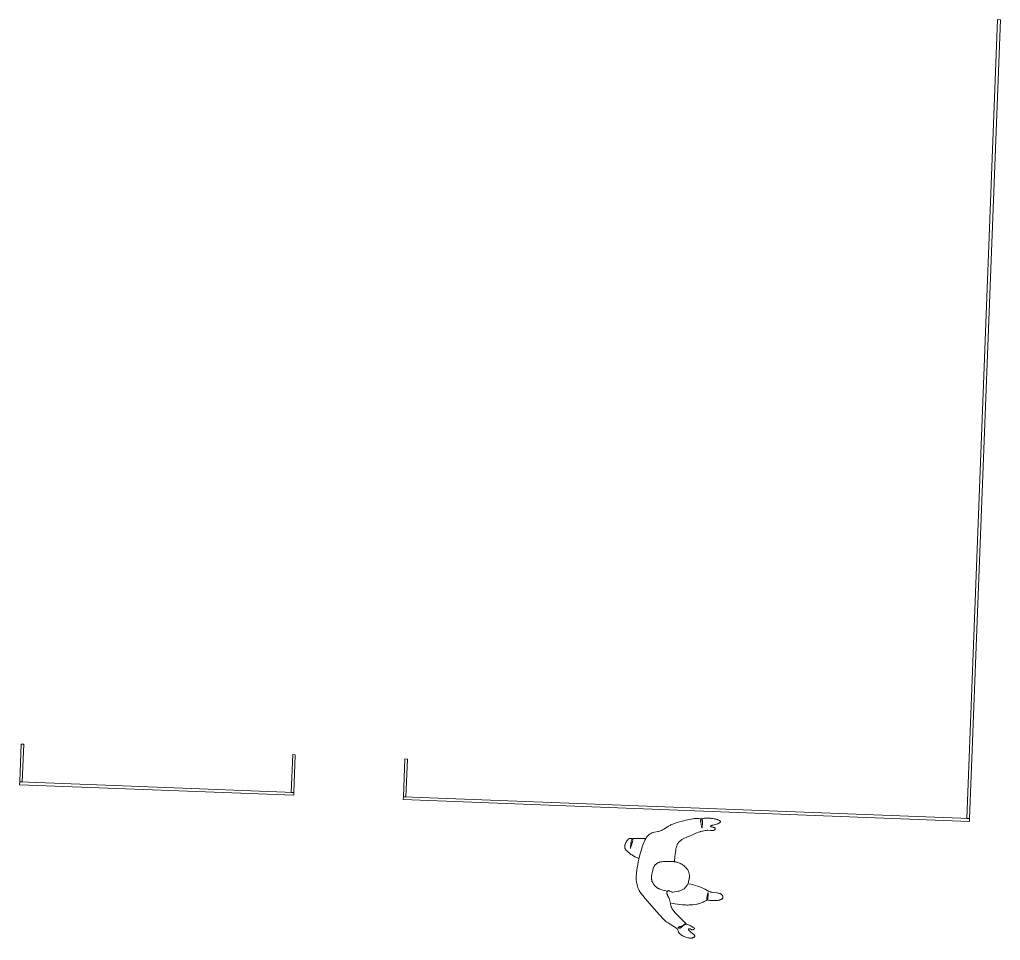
# Model space of a CAD drawing. Header units: millimetres. Extents: x 32078 to 83548, y -4690 to 56252.
# Drawn here: x 56963 to 63887, y 24609 to 31111 of the extents above; entities that cross this region are included whole.
import ezdxf

# ---------------------------------------------------------------- set-up
doc = ezdxf.new("R2010")
doc.units = ezdxf.units.MM
doc.header["$MEASUREMENT"] = 0
doc.layers.add('PRES-PEOP', color=42, linetype='Continuous', lineweight=0)
doc.layers.add('WALL-LNIG', color=1, linetype='Continuous', lineweight=0)

# ---------------------------------------------------------------- blocks, each defined once
blk = doc.blocks.new('MAN13_2')
at = {"color": 0, "linetype": 'ByBlock', "lineweight": -2, "flags": 128}
for points in [[(1.8, 0.289), (1.818, 0.411), (1.83, 0.518), (1.846, 0.705), (1.852, 0.846), (1.856, 1.055), (1.855, 1.265), (1.851, 1.367), (1.845, 1.457), (1.837, 1.535), (1.818, 1.671), (1.801, 1.773), (1.772, 1.926), (1.739, 2.079), (1.728, 2.125), (1.715, 2.167), (1.687, 2.247), (1.658, 2.316), (1.63, 2.375), (1.604, 2.426), (1.556, 2.512), (1.517, 2.574), (1.488, 2.618), (1.445, 2.681), (1.402, 2.74), (1.392, 2.751), (1.381, 2.761), (1.368, 2.77), (1.355, 2.777), (1.341, 2.784), (1.311, 2.794), (1.281, 2.802), (1.25, 2.807), (1.22, 2.81), (1.161, 2.813), (1.108, 2.813), (1.063, 2.812), (1.025, 2.81), (0.993, 2.808), (0.967, 2.806), (0.946, 2.804), (0.928, 2.803), (0.914, 2.802), (0.893, 2.801), (0.879, 2.8), (0.87, 2.8), (0.86, 2.801), (0.854, 2.802), (0.852, 2.803), (0.854, 2.803), (0.858, 2.802), (0.865, 2.8), (0.873, 2.798), (0.883, 2.796), (0.894, 2.793), (0.906, 2.791), (0.919, 2.787), (0.947, 2.781), (0.976, 2.775), (1.006, 2.769), (1.035, 2.764), (1.093, 2.755), (1.144, 2.749), (1.189, 2.746), (1.226, 2.745), (1.257, 2.747), (1.283, 2.75), (1.304, 2.753), (1.321, 2.758), (1.334, 2.763), (1.345, 2.768), (1.362, 2.779), (1.372, 2.789), (1.378, 2.797), (1.385, 2.811), (1.389, 2.827), (1.395, 2.868), (1.399, 2.905), (1.404, 2.969), (1.406, 3.017), (1.407, 3.053), (1.406, 3.107), (1.404, 3.133), (1.402, 3.16), (1.388, 3.319), (1.382, 3.379), (1.376, 3.431), (1.369, 3.476), (1.362, 3.516), (1.346, 3.585), (1.33, 3.636), (1.316, 3.675), (1.304, 3.704), (1.284, 3.746), (1.26, 3.789), (1.255, 3.797), (1.249, 3.804), (1.243, 3.811), (1.237, 3.817), (1.224, 3.828), (1.21, 3.837), (1.196, 3.844), (1.183, 3.849), (1.169, 3.854), (1.157, 3.857), (1.145, 3.86), (1.122, 3.863), (1.101, 3.863), (1.084, 3.863), (1.069, 3.861), (1.056, 3.859), (1.045, 3.856), (1.026, 3.851), (1.013, 3.845), (1.004, 3.84), (0.992, 3.832), (0.981, 3.823), (0.964, 3.806), (0.949, 3.789), (0.937, 3.774), (0.926, 3.761), (0.917, 3.749), (0.91, 3.737), (0.898, 3.717), (0.89, 3.702), (0.884, 3.69), (0.876, 3.672), (0.87, 3.653), (0.856, 3.602), (0.847, 3.554), (0.84, 3.509), (0.831, 3.424), (0.82, 3.126), (0.815, 3.052), (0.808, 2.998), (0.801, 2.958), (0.786, 2.898), (0.767, 2.84), (0.752, 2.803), (0.737, 2.77), (0.683, 2.658), (0.657, 2.602), (0.645, 2.573), (0.634, 2.544), (0.586, 2.415), (0.55, 2.318), (0.524, 2.245), (0.506, 2.189), (0.481, 2.106), (0.46, 2.021), (0.424, 1.853), (0.401, 1.727), (0.37, 1.537), (0.344, 1.346)], [(0.979, -0.122), (0.97, -0.189), (0.951, -0.306), (0.934, -0.393), (0.92, -0.458), (0.896, -0.556), (0.882, -0.605), (0.867, -0.654), (0.852, -0.697), (0.836, -0.737), (0.819, -0.773), (0.801, -0.806), (0.783, -0.836), (0.746, -0.891), (0.711, -0.937), (0.678, -0.975), (0.647, -1.007), (0.618, -1.034), (0.566, -1.079), (0.525, -1.11), (0.461, -1.153), (0.394, -1.192), (0.354, -1.212), (0.315, -1.227), (0.278, -1.239), (0.243, -1.248), (0.21, -1.255), (0.147, -1.264), (0.091, -1.268), (0.041, -1.269), (-0.002, -1.268), (-0.078, -1.262), (-0.135, -1.256), (-0.22, -1.244), (-0.303, -1.23), (-0.451, -1.207), (-0.506, -1.197), (-0.553, -1.188), (-0.594, -1.177), (-0.63, -1.166), (-0.661, -1.155), (-0.687, -1.144), (-0.71, -1.133), (-0.75, -1.111), (-0.779, -1.092), (-0.801, -1.076), (-0.832, -1.049), (-0.863, -1.018), (-0.902, -0.973), (-0.933, -0.93), (-0.959, -0.89), (-0.981, -0.851), (-0.999, -0.815), (-1.013, -0.781), (-1.036, -0.716), (-1.052, -0.658), (-1.063, -0.608), (-1.078, -0.518), (-1.109, -0.247), (-1.12, -0.161), (-1.127, -0.085), (-1.133, -0.019), (-1.136, 0.04), (-1.139, 0.142), (-1.137, 0.219), (-1.134, 0.277), (-1.124, 0.364), (-1.117, 0.407), (-1.109, 0.451), (-1.097, 0.506), (-1.083, 0.556), (-1.054, 0.648), (-1.024, 0.726), (-0.994, 0.791), (-0.964, 0.848), (-0.935, 0.896), (-0.908, 0.937), (-0.856, 1.008), (-0.814, 1.06), (-0.779, 1.098), (-0.724, 1.154), (-0.664, 1.209), (-0.622, 1.243), (-0.582, 1.271), (-0.543, 1.295), (-0.506, 1.315), (-0.471, 1.331), (-0.437, 1.345), (-0.373, 1.366), (-0.315, 1.38), (-0.265, 1.389), (-0.221, 1.395), (-0.143, 1.4), (-0.086, 1.4), (-0.043, 1.398), (0.021, 1.393), (0.083, 1.384), (0.166, 1.369), (0.239, 1.353), (0.302, 1.336), (0.356, 1.319), (0.404, 1.301), (0.445, 1.283), (0.48, 1.266), (0.511, 1.249), (0.564, 1.216), (0.603, 1.188), (0.632, 1.165), (0.675, 1.127), (0.717, 1.085), (0.757, 1.039), (0.79, 0.996), (0.818, 0.955), (0.841, 0.916), (0.861, 0.88), (0.893, 0.81), (0.916, 0.749), (0.933, 0.695), (0.957, 0.6), (1.016, 0.313), (1.018, 0.301), (1.019, 0.29), (1.019, 0.278), (1.016, 0.255), (1.011, 0.233), (1.005, 0.211), (0.99, 0.171), (0.962, 0.099), (0.953, 0.073), (0.946, 0.051), (0.942, 0.033), (0.94, 0.017), (0.94, 0.004), (0.94, -0.008), (0.942, -0.017), (0.944, -0.025), (0.95, -0.038), (0.956, -0.048), (0.961, -0.054), (0.971, -0.064), (0.983, -0.072), (1, -0.081), (1.016, -0.088), (1.031, -0.094), (1.046, -0.098), (1.061, -0.1), (1.089, -0.102), (1.116, -0.1), (1.14, -0.095), (1.164, -0.089), (1.185, -0.081), (1.206, -0.073), (1.244, -0.053), (1.277, -0.034), (1.393, 0.04), (1.422, 0.058), (1.464, 0.082), (1.486, 0.093), (1.507, 0.102), (1.559, 0.122), (1.658, 0.155), (1.836, 0.208), (1.967, 0.251), (2.063, 0.288), (2.133, 0.32), (2.183, 0.347), (2.219, 0.37), (2.272, 0.408), (2.321, 0.451), (2.384, 0.514), (2.437, 0.57), (2.526, 0.67), (2.785, 0.974), (2.96, 1.178), (3.135, 1.381), (3.141, 1.387), (3.147, 1.392), (3.16, 1.398), (3.172, 1.4), (3.184, 1.398), (3.195, 1.392), (3.207, 1.383), (3.218, 1.373), (3.229, 1.36), (3.239, 1.346), (3.249, 1.331), (3.269, 1.298), (3.288, 1.263), (3.305, 1.227), (3.337, 1.157), (3.365, 1.094), (3.388, 1.042), (3.407, 0.999), (3.424, 0.965), (3.438, 0.939), (3.45, 0.92), (3.46, 0.906), (3.468, 0.896), (3.475, 0.89), (3.481, 0.886), (3.486, 0.884), (3.495, 0.884), (3.501, 0.886), (3.505, 0.89), (3.511, 0.899), (3.517, 0.911), (3.523, 0.929), (3.525, 0.946), (3.526, 0.962), (3.524, 0.978), (3.52, 0.992), (3.515, 1.007), (3.509, 1.021), (3.493, 1.047), (3.475, 1.072), (3.455, 1.095), (3.435, 1.116), (3.393, 1.156), (3.316, 1.225), (3.289, 1.251), (3.266, 1.274), (3.248, 1.294), (3.234, 1.311), (3.222, 1.327), (3.206, 1.355), (3.198, 1.376), (3.193, 1.391), (3.19, 1.416), (3.19, 1.428), (3.192, 1.44), (3.199, 1.476), (3.217, 1.545), (3.236, 1.605), (3.255, 1.658), (3.274, 1.704), (3.31, 1.786), (3.34, 1.847), (3.389, 1.939), (3.442, 2.031), (3.444, 2.035), (3.447, 2.037), (3.45, 2.039), (3.452, 2.041), (3.455, 2.042), (3.458, 2.042), (3.46, 2.042), (3.463, 2.042), (3.466, 2.042), (3.471, 2.04), (3.477, 2.037), (3.482, 2.034), (3.487, 2.031), (3.491, 2.027), (3.496, 2.023), (3.504, 2.015), (3.511, 2.008), (3.523, 1.994), (3.532, 1.984), (3.538, 1.976), (3.542, 1.97), (3.549, 1.963), (3.551, 1.959), (3.554, 1.956), (3.56, 1.948), (3.564, 1.94), (3.567, 1.932), (3.569, 1.923), (3.57, 1.915), (3.57, 1.906), (3.569, 1.889), (3.566, 1.873), (3.562, 1.857), (3.558, 1.841), (3.547, 1.812), (3.527, 1.76), (3.52, 1.741), (3.514, 1.725), (3.51, 1.712), (3.508, 1.7), (3.506, 1.69), (3.504, 1.674), (3.505, 1.662), (3.506, 1.654), (3.511, 1.643), (3.513, 1.638), (3.517, 1.633), (3.529, 1.622), (3.542, 1.616), (3.554, 1.614), (3.568, 1.616), (3.581, 1.622), (3.594, 1.63), (3.608, 1.64), (3.621, 1.652), (3.634, 1.666), (3.661, 1.697), (3.687, 1.73), (3.712, 1.764), (3.759, 1.833), (3.802, 1.896), (3.839, 1.948), (3.871, 1.991), (3.899, 2.025), (3.922, 2.051), (3.943, 2.07), (3.96, 2.083), (3.975, 2.092), (3.987, 2.098), (3.998, 2.101), (4.007, 2.103), (4.023, 2.102), (4.034, 2.098), (4.042, 2.093), (4.054, 2.082), (4.065, 2.068), (4.084, 2.039), (4.099, 2.014), (4.112, 1.992), (4.122, 1.972), (4.13, 1.955), (4.137, 1.939), (4.147, 1.913), (4.154, 1.892), (4.158, 1.877), (4.162, 1.855), (4.163, 1.843), (4.164, 1.832), (4.165, 1.782), (4.165, 1.736), (4.162, 1.692), (4.153, 1.609), (4.141, 1.536), (4.126, 1.472), (4.109, 1.416), (4.093, 1.367), (4.059, 1.281), (4.029, 1.217), (4.003, 1.168), (3.962, 1.096), (3.915, 1.023), (3.907, 1.012), (3.898, 1.001), (3.88, 0.983), (3.863, 0.968), (3.845, 0.956), (3.828, 0.946), (3.812, 0.937), (3.78, 0.922), (3.724, 0.9), (3.682, 0.884), (3.653, 0.87), (3.632, 0.858), (3.617, 0.848), (3.607, 0.84), (3.592, 0.826), (3.579, 0.811), (3.535, 0.751), (3.497, 0.693), (3.43, 0.579), (3.218, 0.161), (3.161, 0.058), (3.116, -0.016), (3.079, -0.071), (3.021, -0.149), (2.957, -0.222), (2.468, -0.73), (1.972, -1.234), (1.61, -1.596), (1.426, -1.775), (1.24, -1.952), (1.221, -1.97), (1.183, -2), (1.148, -2.025), (1.117, -2.045), (1.089, -2.062), (1.038, -2.089), (0.999, -2.109), (0.94, -2.136), (0.879, -2.163), (0.799, -2.197), (0.728, -2.224), (0.667, -2.246), (0.612, -2.263), (0.517, -2.291), (0.445, -2.308), (0.391, -2.319), (0.309, -2.331), (0.227, -2.339), (0.083, -2.346), (-0.043, -2.348), (-0.154, -2.346), (-0.348, -2.338), (-0.495, -2.327), (-0.714, -2.306), (-0.934, -2.28), (-1.112, -2.256), (-1.419, -2.207), (-1.647, -2.163), (-1.818, -2.126), (-2.074, -2.063), (-2.33, -1.99), (-2.419, -1.961), (-2.495, -1.932), (-2.561, -1.904), (-2.616, -1.876), (-2.664, -1.851), (-2.705, -1.826), (-2.739, -1.803), (-2.798, -1.76), (-2.84, -1.725), (-2.87, -1.697), (-2.913, -1.652), (-2.954, -1.603), (-2.986, -1.559), (-3.011, -1.516), (-3.033, -1.475), (-3.051, -1.435), (-3.079, -1.359), (-3.101, -1.291), (-3.167, -1.052), (-3.185, -0.993), (-3.201, -0.95), (-3.228, -0.887), (-3.26, -0.827), (-3.316, -0.739), (-3.367, -0.664), (-3.556, -0.403), (-3.602, -0.337), (-3.666, -0.235), (-3.697, -0.183), (-3.725, -0.13), (-3.769, -0.041), (-3.843, 0.116), (-3.895, 0.235), (-3.968, 0.416), (-4.037, 0.6), (-4.068, 0.69), (-4.118, 0.847), (-4.152, 0.966), (-4.248, 1.323), (-4.257, 1.359), (-4.271, 1.427), (-4.28, 1.489), (-4.287, 1.543), (-4.294, 1.639), (-4.297, 1.71), (-4.298, 1.761), (-4.299, 1.836), (-4.298, 1.872), (-4.298, 1.906), (-4.296, 1.923), (-4.29, 1.937), (-4.282, 1.95), (-4.272, 1.962), (-4.259, 1.972), (-4.245, 1.98), (-4.23, 1.988), (-4.214, 1.995), (-4.179, 2.006), (-4.142, 2.014), (-4.105, 2.02), (-4.069, 2.024), (-3.998, 2.029), (-3.936, 2.03), (-3.882, 2.03), (-3.838, 2.029), (-3.801, 2.028), (-3.772, 2.026), (-3.748, 2.025), (-3.729, 2.024), (-3.715, 2.023), (-3.703, 2.022), (-3.687, 2.021), (-3.677, 2.02), (-3.672, 2.02), (-3.667, 2.02), (-3.667, 2.021), (-3.67, 2.021), (-3.676, 2.02), (-3.684, 2.017), (-3.694, 2.014), (-3.706, 2.009), (-3.719, 2.005), (-3.734, 1.999), (-3.765, 1.988), (-3.798, 1.976), (-3.832, 1.964), (-3.866, 1.952), (-3.933, 1.931), (-3.994, 1.914), (-4.047, 1.902), (-4.092, 1.894), (-4.13, 1.89), (-4.162, 1.888), (-4.188, 1.889), (-4.209, 1.891), (-4.227, 1.895), (-4.241, 1.899), (-4.263, 1.909), (-4.278, 1.919), (-4.287, 1.928), (-4.298, 1.943), (-4.306, 1.962), (-4.317, 2), (-4.337, 2.068), (-4.35, 2.121), (-4.358, 2.16), (-4.363, 2.19), (-4.369, 2.235), (-4.371, 2.258), (-4.373, 2.28), (-4.379, 2.41), (-4.382, 2.508), (-4.383, 2.581), (-4.383, 2.636), (-4.38, 2.719), (-4.373, 2.802), (-4.365, 2.867), (-4.355, 2.926), (-4.345, 2.977), (-4.334, 3.021), (-4.323, 3.06), (-4.313, 3.093), (-4.294, 3.148), (-4.278, 3.187), (-4.265, 3.215), (-4.255, 3.235), (-4.24, 3.263), (-4.223, 3.288), (-4.22, 3.291), (-4.217, 3.294), (-4.214, 3.296), (-4.21, 3.297), (-4.207, 3.297), (-4.203, 3.297), (-4.199, 3.297), (-4.196, 3.296), (-4.188, 3.293), (-4.181, 3.289), (-4.173, 3.285), (-4.166, 3.28), (-4.16, 3.275), (-4.147, 3.264), (-4.136, 3.253), (-4.127, 3.243), (-4.111, 3.225), (-4.1, 3.212), (-4.092, 3.202), (-4.087, 3.195), (-4.08, 3.185), (-4.077, 3.18), (-4.074, 3.176), (-4.056, 3.145), (-4.04, 3.113), (-4.026, 3.082), (-4.001, 3.019), (-3.98, 2.961), (-3.945, 2.859), (-3.919, 2.784), (-3.9, 2.731), (-3.885, 2.694), (-3.874, 2.668), (-3.856, 2.633), (-3.847, 2.617), (-3.837, 2.603), (-3.832, 2.598), (-3.828, 2.595), (-3.824, 2.595), (-3.82, 2.597), (-3.816, 2.6), (-3.812, 2.605), (-3.809, 2.612), (-3.806, 2.619), (-3.803, 2.627), (-3.8, 2.636), (-3.794, 2.655), (-3.789, 2.676), (-3.785, 2.697), (-3.78, 2.717), (-3.772, 2.758), (-3.765, 2.794), (-3.758, 2.825), (-3.752, 2.851), (-3.746, 2.872), (-3.742, 2.889), (-3.737, 2.903), (-3.733, 2.914), (-3.729, 2.923), (-3.726, 2.93), (-3.72, 2.94), (-3.716, 2.945), (-3.712, 2.949), (-3.707, 2.951), (-3.701, 2.952), (-3.699, 2.952), (-3.696, 2.951), (-3.693, 2.951), (-3.686, 2.951), (-3.679, 2.95), (-3.672, 2.95), (-3.665, 2.949), (-3.65, 2.947), (-3.637, 2.945), (-3.625, 2.942), (-3.615, 2.94), (-3.607, 2.937), (-3.599, 2.934), (-3.593, 2.931), (-3.588, 2.928), (-3.584, 2.926), (-3.578, 2.921), (-3.573, 2.917), (-3.571, 2.913), (-3.567, 2.908), (-3.564, 2.902), (-3.55, 2.863), (-3.541, 2.825), (-3.534, 2.79), (-3.529, 2.756), (-3.523, 2.693), (-3.521, 2.637), (-3.52, 2.442), (-3.517, 2.394), (-3.513, 2.358), (-3.505, 2.305), (-3.492, 2.253), (-3.439, 2.077), (-3.425, 2.034), (-3.402, 1.969), (-3.389, 1.936), (-3.376, 1.904), (-3.33, 1.799), (-3.246, 1.619), (-3.179, 1.486), (-3.076, 1.289), (-2.969, 1.091), (-2.877, 0.915), (-2.843, 0.85), (-2.811, 0.794), (-2.782, 0.746), (-2.755, 0.705), (-2.73, 0.67), (-2.683, 0.61), (-2.644, 0.568), (-2.612, 0.537), (-2.561, 0.492), (-2.533, 0.471), (-2.504, 0.451), (-2.452, 0.419), (-2.403, 0.393), (-2.357, 0.372), (-2.313, 0.355), (-2.271, 0.341), (-2.193, 0.321), (-2.124, 0.307), (-2.064, 0.299), (-1.957, 0.289), (-1.633, 0.277), (-1.502, 0.271), (-1.403, 0.268), (-1.329, 0.268), (-1.274, 0.268), (-1.191, 0.271), (-1.109, 0.277)], [(-2.618, -1.852), (-2.605, -2.073), (-2.592, -2.239), (-2.569, -2.488), (-2.543, -2.736), (-2.539, -2.758), (-2.531, -2.777), (-2.521, -2.794), (-2.508, -2.809), (-2.494, -2.822), (-2.478, -2.834), (-2.461, -2.844), (-2.443, -2.853), (-2.404, -2.868), (-2.364, -2.879), (-2.324, -2.888), (-2.284, -2.894), (-2.207, -2.901), (-2.14, -2.905), (-2.081, -2.906), (-2.033, -2.906), (-1.993, -2.906), (-1.96, -2.905), (-1.934, -2.905), (-1.913, -2.904), (-1.896, -2.904), (-1.871, -2.904), (-1.856, -2.905), (-1.847, -2.905), (-1.838, -2.907), (-1.834, -2.91), (-1.835, -2.912), (-1.839, -2.912), (-1.847, -2.911), (-1.856, -2.91), (-1.868, -2.907), (-1.881, -2.904), (-1.895, -2.9), (-1.911, -2.896), (-1.945, -2.887), (-1.981, -2.877), (-2.017, -2.867), (-2.053, -2.858), (-2.124, -2.839), (-2.188, -2.823), (-2.244, -2.81), (-2.291, -2.801), (-2.331, -2.794), (-2.363, -2.789), (-2.39, -2.787), (-2.412, -2.785), (-2.429, -2.785), (-2.444, -2.785), (-2.466, -2.788), (-2.48, -2.791), (-2.489, -2.794), (-2.499, -2.801), (-2.506, -2.81), (-2.508, -2.815), (-2.51, -2.82), (-2.512, -2.825), (-2.516, -2.838), (-2.519, -2.852), (-2.521, -2.867), (-2.523, -2.881), (-2.525, -2.896), (-2.527, -2.925), (-2.527, -2.951), (-2.526, -2.974), (-2.523, -2.994), (-2.52, -3.012), (-2.517, -3.026), (-2.514, -3.039), (-2.51, -3.05), (-2.502, -3.067), (-2.496, -3.079), (-2.49, -3.088), (-2.48, -3.099), (-2.469, -3.109), (-2.423, -3.143), (-2.381, -3.172), (-2.344, -3.196), (-2.311, -3.216), (-2.282, -3.232), (-2.256, -3.246), (-2.211, -3.267), (-2.176, -3.28), (-2.15, -3.289), (-2.11, -3.3), (-2.07, -3.308), (-2.046, -3.311), (-2.023, -3.314), (-2.002, -3.315), (-1.96, -3.316), (-1.923, -3.314), (-1.891, -3.31), (-1.863, -3.305), (-1.839, -3.299), (-1.819, -3.293), (-1.801, -3.286), (-1.786, -3.28), (-1.76, -3.266), (-1.741, -3.255), (-1.728, -3.245), (-1.708, -3.229), (-1.69, -3.211), (-1.64, -3.156), (-1.597, -3.104), (-1.521, -3.005), (-1.461, -2.918), (-1.413, -2.84), (-1.374, -2.771), (-1.312, -2.649), (-1.271, -2.555), (-1.214, -2.411), (-1.162, -2.263)]]:
    blk.add_lwpolyline(points, dxfattribs=at)

msp = doc.modelspace()

# ---------------------------------------------------------------- linework, layer by layer
at = {"layer": 'WALL-LNIG', "flags": 128}
for points in [[(63866.9, 31111.1), (63886.9, 31110.3), (63668.9, 25469.1), (63648.9, 25469.8), (63866.9, 31111.1)], [(56973.7, 25994.8), (56991.7, 25994.1), (56981.4, 25727.5), (56963.4, 25728.2), (56973.7, 25994.8)], [(58891.2, 25920.7), (58909.2, 25920), (58898.9, 25653.4), (58880.9, 25654.1), (58891.2, 25920.7)], [(59682.6, 25890.2), (59700.6, 25889.5), (59690.3, 25622.8), (59672.3, 25623.5), (59682.6, 25890.2)], [(56963.4, 25728.2), (58898.9, 25653.4), (58898.1, 25633.4), (56962.6, 25708.2), (56963.4, 25728.2)], [(59672.3, 25623.5), (63668.9, 25469.1), (63668.1, 25449.1), (59671.6, 25603.5), (59672.3, 25623.5)]]:
    msp.add_lwpolyline(points, close=True, dxfattribs=at)

# ---------------------------------------------------------------- block references
at = {"layer": 'PRES-PEOP', "xscale": 100.0000000000001, "yscale": 100.0000000000001, "zscale": 100.0000000000001, "rotation": 265.6160449846004}
msp.add_blockref('MAN13_2', (61550.8, 25053.8), dxfattribs=at)

doc.saveas('drawing.dxf')
